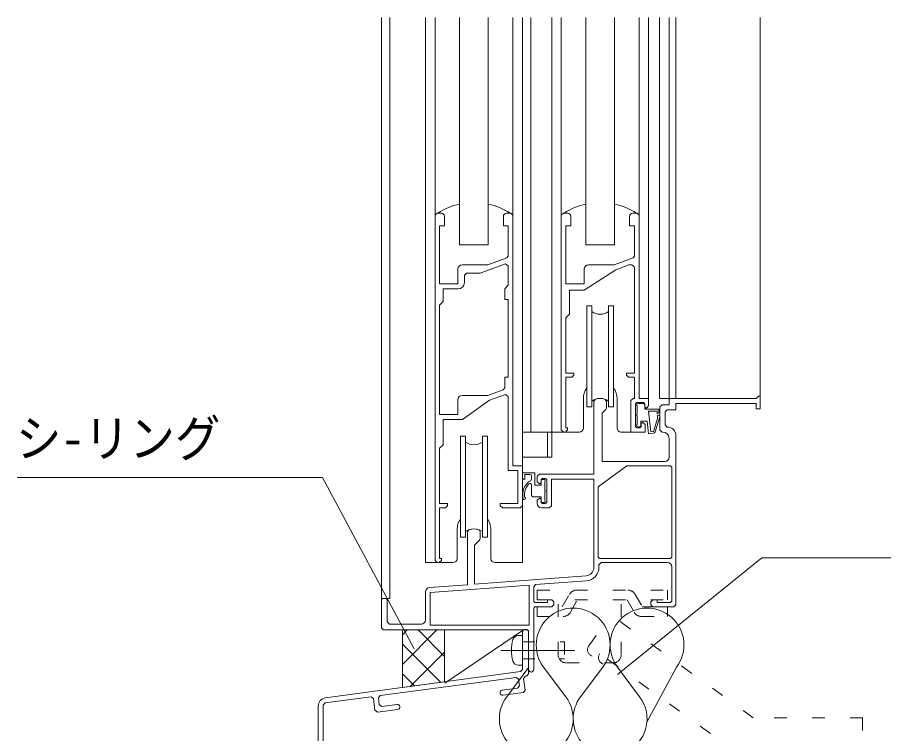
# Model space of a CAD drawing. Units: millimetres, scale not verified. Extents: x -1209 to 1209, y -852 to 852.
# Drawn here: x -500.6 to -294.7, y -530 to -359.8 of the extents above; entities that cross this region are included whole.
import ezdxf
from ezdxf.enums import TextEntityAlignment as Align

# ---------------------------------------------------------------- set-up
doc = ezdxf.new("R2010")
doc.units = ezdxf.units.MM
doc.header["$LTSCALE"] = 3
doc.linetypes.add('USER1', pattern=[3, 1, -2])
doc.linetypes.add('USER5', pattern=[17.5, 12, -2, 1.5, -2])
for name, color, linetype, lineweight in [('0-3_0-2SUNPO', 7, 'Continuous', 18), ('0-6_0-5FUKUSIZA', 3, 'Continuous', 18), ('0-9_0-8SASH', 4, 'Continuous', 18)]:
    doc.layers.add(name, color=color, linetype=linetype, lineweight=lineweight)
doc.styles.add('ＭＳ ゴシック', font='')
doc.styles.get('ＭＳ ゴシック').set_extended_font_data('MS Gothic')

msp = doc.modelspace()

# ---------------------------------------------------------------- linework, layer by layer
at = {"layer": '0-3_0-2SUNPO'}
for p, q in [((-357.91, -515.934), (-323.683, -488.164)), ((-323.683, -488.164), (-192.245, -488.164))]:
    msp.add_line(p, q, dxfattribs=at)
msp.add_lwpolyline([(-406.236, -509.846), (-428.079, -469.081), (-500.559, -469.081)], dxfattribs=at)
at = {"layer": '0-6_0-5FUKUSIZA'}
for p, q in [((-399.052, -505.324), (-409.052, -505.324)), ((-409.052, -513.516), (-400.86, -505.324)), ((-409.052, -506.445), (-407.931, -505.324)), ((-409.052, -505.324), (-409.052, -518.994)), ((-399.052, -511.593), (-405.322, -505.324)), ((-399.052, -505.324), (-399.052, -517.654)), ((-398.967, -517.934), (-380.252, -505.324)), ((-399.944, -517.773), (-409.052, -508.665)), ((-407.212, -518.747), (-399.052, -510.587)), ((-384.266, -521.176), (-379.001, -514.156)), ((-370.226, -521.176), (-375.491, -514.156)), ((-366.716, -521.176), (-361.451, -514.156)), ((-352.676, -521.176), (-357.941, -514.156)), ((-350.98, -527.241), (-343.901, -514.156)), ((-406.179, -518.609), (-409.052, -515.736)), ((-409.052, -518.994), (-399.052, -517.653))]:
    msp.add_line(p, q, dxfattribs=at)
for centre, start, end in [((-368.471, -508.89), 323.12981, 216.87016), ((-350.921, -508.891), 323.12981, 216.87016), ((-377.246, -526.441), 143.12273, 36.87018), ((-359.696, -526.441), 143.12273, 293.57524), ((-359.696, -526.441), 293.57524, 36.87015)]:
    msp.add_arc(centre, 8.775, start, end, dxfattribs=at)
at = {"layer": '0-9_0-8SASH'}
for p, q in [((-414.053, -359.824), (-414.053, -498.524)), ((-412.053, -497.824), (-412.053, -359.824)), ((-403.553, -489.324), (-403.553, -359.824)), ((-401.303, -407.288), (-401.303, -359.824)), ((-395.453, -359.824), (-395.453, -413.824)), ((-388.653, -359.824), (-388.653, -413.824)), ((-382.803, -359.824), (-382.803, -407.679)), ((-380.553, -475.891), (-380.553, -359.824)), ((-378.553, -458.324), (-378.553, -359.824)), ((-373.553, -464.324), (-373.553, -359.824)), ((-371.303, -406.979), (-371.303, -359.824)), ((-365.453, -359.824), (-365.453, -413.824)), ((-358.653, -359.824), (-358.653, -413.824)), ((-352.803, -359.824), (-352.803, -407.365)), ((-350.553, -450.324), (-350.553, -359.824)), ((-347.953, -450.324), (-347.953, -359.824)), ((-345.703, -450.624), (-345.703, -359.824)), ((-344.053, -450.324), (-344.053, -359.824)), ((-324.053, -359.824), (-324.053, -449.824)), ((-400.802, -406.324), (-401.302, -406.824)), ((-401.302, -488.824), (-401.302, -406.824)), ((-400.802, -406.324), (-399.802, -406.324)), ((-399.052, -409.324), (-399.052, -407.074)), ((-385.052, -409.324), (-385.052, -407.074)), ((-383.302, -406.324), (-384.302, -406.324)), ((-382.802, -406.824), (-383.302, -406.324)), ((-382.802, -406.824), (-382.802, -466.324)), ((-370.802, -406.324), (-371.302, -406.824)), ((-371.302, -406.824), (-371.302, -457.824)), ((-370.802, -406.324), (-369.802, -406.324)), ((-369.052, -409.324), (-369.052, -407.074)), ((-355.052, -409.324), (-355.052, -407.074)), ((-353.302, -406.324), (-354.302, -406.324)), ((-352.802, -406.824), (-353.302, -406.324)), ((-352.802, -406.824), (-352.802, -450.324)), ((-400.202, -423.124), (-400.202, -409.324)), ((-400.202, -409.324), (-399.052, -409.324)), ((-383.902, -409.324), (-385.052, -409.324)), ((-383.902, -416.509), (-383.902, -409.324)), ((-370.202, -423.124), (-370.202, -409.324)), ((-370.202, -409.324), (-369.052, -409.324)), ((-353.902, -409.324), (-355.052, -409.324)), ((-353.902, -416.509), (-353.902, -409.324)), ((-395.453, -413.824), (-388.653, -413.824)), ((-365.453, -413.824), (-358.653, -413.824)), ((-384.231, -416.979), (-388.752, -418.624)), ((-384.231, -416.979), (-383.902, -416.509)), ((-354.231, -416.979), (-358.752, -418.624)), ((-354.231, -416.979), (-353.902, -416.509)), ((-395.852, -423.124), (-395.852, -419.624)), ((-388.752, -418.624), (-394.852, -418.624)), ((-390.601, -420.574), (-384.573, -418.38)), ((-383.902, -418.85), (-384.573, -418.38)), ((-383.902, -418.85), (-383.902, -423.474)), ((-365.852, -423.124), (-365.852, -419.624)), ((-358.36, -419.758), (-365.852, -424.624)), ((-358.752, -418.624), (-364.852, -418.624)), ((-358.36, -419.758), (-355.244, -418.624)), ((-353.902, -419.564), (-353.902, -429.324)), ((-393.802, -420.574), (-394.302, -421.074)), ((-394.302, -421.074), (-394.302, -422.824)), ((-393.802, -420.574), (-390.601, -420.574)), ((-400.202, -423.124), (-395.852, -423.124)), ((-384.752, -424.324), (-383.902, -423.474)), ((-365.852, -423.124), (-370.202, -423.124)), ((-399.352, -424.324), (-395.802, -424.324)), ((-399.352, -424.324), (-399.352, -427.324)), ((-384.752, -426.824), (-384.752, -424.324)), ((-365.852, -424.624), (-369.352, -424.624)), ((-369.352, -430.324), (-369.352, -424.624)), ((-400.202, -428.174), (-399.352, -427.324)), ((-400.202, -428.174), (-400.202, -454.124)), ((-384.752, -426.824), (-383.902, -426.824)), ((-383.902, -445.324), (-383.902, -426.824)), ((-365.253, -428.324), (-365.253, -452.324)), ((-364.053, -428.324), (-365.253, -428.324)), ((-364.053, -452.324), (-364.053, -428.324)), ((-360.053, -452.324), (-360.053, -428.324)), ((-360.053, -428.324), (-358.853, -428.324)), ((-358.853, -452.324), (-358.853, -428.324)), ((-353.902, -429.324), (-353.902, -430.324)), ((-370.202, -431.174), (-369.352, -430.324)), ((-370.202, -444.324), (-370.202, -431.174)), ((-353.902, -444.324), (-353.902, -430.324)), ((-355.802, -444.324), (-355.802, -444.824)), ((-353.902, -444.324), (-355.802, -444.324)), ((-384.752, -445.324), (-383.902, -445.324)), ((-384.752, -447.818), (-384.752, -445.324)), ((-370.202, -457.324), (-370.202, -445.324)), ((-370.202, -445.324), (-368.802, -445.324)), ((-368.802, -445.324), (-368.302, -444.824)), ((-355.802, -444.824), (-355.302, -445.324)), ((-353.902, -445.324), (-355.302, -445.324)), ((-353.902, -445.324), (-353.902, -450.324)), ((-385.081, -448.288), (-388.752, -449.624)), ((-385.081, -448.288), (-384.752, -447.818)), ((-395.852, -454.124), (-395.852, -450.624)), ((-388.752, -449.624), (-394.852, -449.624)), ((-388.36, -450.758), (-394.74, -455.324)), ((-388.36, -450.758), (-384.573, -449.38)), ((-383.902, -449.85), (-384.573, -449.38)), ((-366.053, -457.324), (-366.053, -450.324)), ((-363.252, -450.575), (-363.552, -451.033)), ((-360.552, -451.033), (-360.852, -450.575)), ((-358.053, -457.324), (-358.053, -450.324)), ((-354.252, -450.324), (-354.752, -450.824)), ((-354.752, -450.824), (-354.752, -458.324)), ((-353.902, -450.324), (-354.252, -450.324)), ((-352.802, -450.324), (-350.552, -450.324)), ((-350.552, -452.124), (-350.552, -450.324)), ((-345.703, -450.324), (-347.953, -450.324)), ((-345.402, -450.324), (-345.702, -450.624)), ((-345.702, -451.824), (-345.702, -450.624)), ((-324.952, -450.324), (-345.402, -450.324)), ((-324.052, -449.824), (-324.052, -452.824)), ((-364.053, -452.324), (-365.253, -452.324)), ((-363.552, -468.324), (-363.552, -451.033)), ((-360.699, -452.971), (-360.552, -452.617)), ((-360.552, -452.617), (-360.552, -451.033)), ((-360.053, -452.324), (-358.853, -452.324)), ((-353.352, -451.324), (-353.652, -451.624)), ((-353.652, -457.024), (-353.652, -451.624)), ((-351.752, -451.324), (-353.352, -451.324)), ((-353.303, -452.098), (-353.303, -454.101)), ((-351.753, -451.574), (-353.103, -451.574)), ((-351.452, -451.624), (-351.752, -451.324)), ((-351.453, -452.924), (-351.453, -451.874)), ((-351.452, -452.324), (-351.452, -451.624)), ((-351.452, -452.324), (-351.152, -452.624)), ((-351.152, -452.624), (-351.052, -452.624)), ((-351.052, -452.624), (-350.552, -452.124)), ((-347.352, -451.824), (-347.852, -452.324)), ((-347.852, -457.824), (-347.852, -452.324)), ((-347.352, -451.824), (-345.702, -451.824)), ((-344.052, -453.024), (-344.052, -451.524)), ((-324.952, -451.524), (-344.052, -451.524)), ((-324.952, -451.524), (-324.952, -452.824)), ((-324.052, -452.824), (-324.952, -452.824)), ((-400.202, -454.124), (-395.852, -454.124)), ((-360.699, -452.971), (-361.552, -453.824)), ((-361.552, -453.824), (-361.552, -465.324)), ((-353.303, -456.551), (-353.303, -454.548)), ((-351.453, -452.924), (-348.103, -452.924)), ((-350.552, -453.324), (-348.503, -453.324)), ((-350.552, -453.324), (-350.034, -458.247)), ((-349.38, -458.179), (-348.333, -454.869)), ((-348.998, -458.296), (-347.866, -454.72)), ((-348.503, -453.924), (-348.503, -453.324)), ((-348.403, -453.924), (-348.503, -453.924)), ((-348.103, -453.624), (-348.103, -452.924)), ((-346.152, -453.024), (-346.652, -453.524)), ((-346.652, -456.624), (-346.652, -453.524)), ((-346.152, -453.024), (-344.052, -453.024)), ((-399.352, -455.324), (-394.74, -455.324)), ((-399.352, -461.324), (-399.352, -455.324)), ((-353.652, -457.024), (-353.352, -457.324)), ((-352.602, -457.324), (-352.302, -457.024)), ((-350.903, -455.724), (-352.403, -455.724)), ((-352.403, -455.724), (-352.403, -456.774)), ((-352.002, -456.024), (-352.302, -456.324)), ((-352.302, -457.024), (-352.302, -456.324)), ((-352.002, -456.024), (-351.902, -456.024)), ((-351.402, -456.524), (-351.902, -456.024)), ((-351.402, -458.324), (-351.402, -456.524)), ((-350.589, -458.708), (-350.903, -455.724)), ((-346.652, -456.624), (-346.152, -457.124)), ((-369.829, -458.324), (-380.553, -458.324)), ((-374.553, -464.324), (-374.553, -458.324)), ((-371.302, -457.824), (-370.802, -458.324)), ((-370.302, -458.324), (-370.802, -458.324)), ((-370.302, -458.324), (-369.802, -457.824)), ((-370.202, -457.324), (-369.802, -457.324)), ((-367.053, -458.324), (-369.829, -458.324)), ((-369.802, -457.824), (-369.802, -457.324)), ((-357.053, -458.324), (-354.12, -458.324)), ((-354.752, -458.324), (-351.402, -458.324)), ((-353.352, -457.324), (-352.602, -457.324)), ((-352.703, -457.074), (-353.103, -457.074)), ((-349.404, -458.583), (-350.589, -458.708)), ((-349.38, -458.179), (-350.034, -458.247)), ((-347.852, -457.824), (-347.352, -458.324)), ((-347.352, -458.324), (-347.202, -458.324)), ((-346.152, -457.124), (-346.052, -457.124)), ((-394.053, -459.324), (-395.253, -459.324)), ((-395.253, -459.324), (-395.253, -483.324)), ((-394.053, -483.324), (-394.053, -459.324)), ((-390.053, -459.324), (-388.853, -459.324)), ((-390.053, -483.324), (-390.053, -459.324)), ((-388.853, -483.324), (-388.853, -459.324)), ((-345.702, -459.824), (-345.702, -464.324)), ((-344.052, -459.124), (-344.052, -499.324)), ((-400.202, -462.174), (-399.352, -461.324)), ((-400.202, -475.324), (-400.202, -462.174)), ((-383.902, -467.424), (-383.902, -461.324)), ((-373.553, -464.324), (-380.553, -464.324)), ((-382.802, -466.324), (-380.552, -466.324)), ((-380.552, -475.824), (-380.552, -466.324)), ((-361.552, -465.324), (-346.702, -465.324)), ((-355.689, -466.324), (-345.352, -466.324)), ((-345.052, -466.624), (-345.352, -466.324)), ((-345.052, -466.624), (-345.052, -488.024)), ((-383.902, -467.424), (-381.652, -467.424)), ((-381.652, -475.324), (-381.652, -467.424)), ((-380.553, -469.174), (-380.553, -467.974)), ((-380.553, -469.174), (-380.553, -467.974)), ((-377.603, -467.974), (-380.553, -467.974)), ((-379.953, -468.374), (-379.953, -469.474)), ((-378.703, -468.374), (-379.953, -468.374)), ((-378.403, -468.674), (-378.403, -469.535)), ((-377.603, -470.924), (-377.603, -467.974)), ((-376.502, -468.324), (-377.002, -468.824)), ((-377.002, -468.824), (-377.002, -470.124)), ((-376.502, -468.324), (-363.552, -468.324)), ((-375.802, -469.324), (-376.102, -469.624)), ((-375.802, -469.324), (-375.052, -469.324)), ((-374.752, -469.624), (-375.052, -469.324)), ((-379.953, -469.474), (-380.253, -469.474)), ((-378.403, -470.873), (-378.403, -473.224)), ((-376.103, -470.924), (-377.603, -470.924)), ((-377.002, -470.124), (-376.502, -470.624)), ((-376.502, -470.624), (-376.402, -470.624)), ((-376.402, -470.624), (-376.102, -470.324)), ((-376.103, -470.924), (-376.103, -469.874)), ((-376.102, -470.324), (-376.102, -469.624)), ((-375.803, -469.574), (-375.403, -469.574)), ((-375.203, -472.101), (-375.203, -470.098)), ((-374.752, -475.024), (-374.752, -469.624)), ((-373.652, -475.824), (-373.652, -469.524)), ((-363.552, -469.524), (-373.652, -469.524)), ((-363.552, -469.524), (-363.552, -490.469)), ((-375.203, -474.551), (-375.203, -472.548)), ((-385.802, -475.324), (-381.652, -475.324)), ((-376.103, -473.724), (-377.903, -473.724)), ((-376.502, -474.024), (-377.002, -474.524)), ((-377.002, -474.524), (-377.002, -475.324)), ((-376.402, -474.024), (-376.502, -474.024)), ((-376.102, -474.324), (-376.402, -474.024)), ((-376.103, -473.724), (-376.103, -474.774)), ((-376.102, -475.024), (-376.102, -474.324)), ((-376.102, -475.024), (-375.802, -475.324)), ((-375.803, -475.074), (-375.403, -475.074)), ((-375.052, -475.324), (-375.802, -475.324)), ((-375.052, -475.324), (-374.752, -475.024)), ((-400.202, -488.324), (-400.202, -476.324)), ((-400.202, -476.324), (-398.802, -476.324)), ((-398.802, -476.324), (-398.302, -475.824)), ((-385.302, -476.324), (-381.052, -476.324)), ((-381.052, -476.324), (-380.552, -475.824)), ((-380.553, -489.324), (-380.553, -475.891)), ((-376.002, -476.324), (-374.152, -476.324)), ((-374.152, -476.324), (-373.652, -475.824)), ((-396.053, -488.324), (-396.053, -481.324)), ((-393.252, -481.575), (-393.552, -482.033)), ((-390.552, -482.033), (-390.852, -481.575)), ((-388.053, -488.324), (-388.053, -481.324)), ((-394.053, -483.324), (-395.253, -483.324)), ((-393.552, -494.574), (-393.552, -482.033)), ((-390.699, -483.971), (-390.552, -483.617)), ((-390.552, -483.617), (-390.552, -482.033)), ((-390.053, -483.324), (-388.853, -483.324)), ((-391.902, -485.174), (-390.699, -483.971)), ((-391.902, -494.451), (-391.902, -485.174)), ((-401.302, -488.824), (-400.802, -489.324)), ((-400.302, -489.324), (-400.802, -489.324)), ((-400.302, -489.324), (-399.802, -488.824)), ((-399.802, -488.324), (-400.202, -488.324)), ((-399.802, -488.324), (-399.802, -488.824)), ((-387.053, -489.324), (-380.553, -489.324)), ((-362.552, -488.024), (-362.252, -488.324)), ((-361.852, -489.324), (-362.352, -489.824)), ((-362.352, -489.824), (-362.352, -490.469)), ((-345.352, -488.324), (-362.252, -488.324)), ((-346.052, -489.324), (-361.852, -489.324)), ((-345.352, -488.324), (-345.052, -488.024)), ((-345.052, -490.324), (-345.052, -498.524)), ((-365.403, -492.463), (-391.902, -494.451)), ((-393.552, -494.574), (-402.627, -495.255)), ((-394.948, -495.882), (-402.452, -496.445)), ((-394.948, -495.882), (-387.305, -495.309)), ((-378.952, -494.683), (-387.305, -495.309)), ((-378.952, -494.683), (-378.952, -504.224)), ((-377.852, -495.064), (-377.852, -498.524)), ((-412.053, -497.824), (-414.053, -497.824)), ((-413.924, -498.004), (-414.052, -498.25)), ((-412.652, -498.25), (-412.781, -498.004)), ((-403.552, -496.252), (-403.552, -502.924)), ((-402.452, -496.445), (-402.452, -504.224)), ((-349.552, -498.174), (-350.052, -498.674)), ((-349.552, -498.174), (-348.552, -498.174)), ((-348.552, -498.174), (-348.552, -498.824)), ((-414.052, -498.25), (-414.052, -504.824)), ((-412.652, -503.424), (-412.652, -498.25)), ((-377.852, -498.524), (-377.552, -498.824)), ((-377.552, -499.824), (-377.852, -500.124)), ((-377.852, -500.124), (-377.852, -507.824)), ((-373.552, -499.824), (-377.552, -499.824)), ((-373.552, -499.824), (-373.052, -499.324)), ((-373.052, -498.674), (-373.052, -499.324)), ((-350.052, -498.674), (-350.052, -499.324)), ((-348.552, -498.824), (-345.352, -498.824)), ((-345.352, -498.824), (-345.052, -498.524)), ((-344.552, -499.824), (-344.052, -499.324)), ((-412.652, -503.424), (-412.152, -503.924)), ((-412.152, -503.924), (-404.552, -503.924)), ((-378.952, -504.224), (-402.452, -504.224)), ((-414.052, -504.824), (-413.552, -505.324)), ((-379.352, -505.324), (-413.552, -505.324)), ((-380.552, -505.924), (-380.552, -514.737)), ((-379.052, -505.924), (-379.052, -515.746)), ((-381.531, -506.674), (-380.552, -506.674)), ((-380.552, -506.674), (-380.552, -513.674)), ((-377.852, -507.824), (-377.852, -512.824)), ((-381.531, -513.674), (-380.552, -513.674)), ((-377.852, -514.724), (-377.852, -512.824)), ((-427.318, -521.442), (-380.986, -515.232)), ((-414.323, -520.911), (-382.012, -516.581)), ((-381.45, -517.01), (-382.012, -516.581)), ((-380.986, -515.232), (-380.552, -514.737)), ((-379.832, -516.288), (-380.261, -516.85)), ((-379.832, -516.288), (-379.486, -516.242)), ((-379.486, -516.242), (-379.052, -515.746)), ((-381.667, -519.158), (-381.238, -518.596)), ((-381.238, -518.596), (-381.45, -517.01)), ((-379.889, -519.626), (-380.261, -516.85)), ((-385.334, -519.649), (-381.667, -519.158)), ((-385.175, -520.838), (-380.318, -520.188)), ((-380.318, -520.188), (-379.889, -519.626)), ((-427.419, -522.666), (-427.852, -523.162)), ((-427.419, -522.666), (-416.504, -521.203)), ((-415.942, -521.632), (-416.504, -521.203)), ((-415.57, -524.408), (-415.942, -521.632)), ((-414.323, -520.911), (-414.753, -521.473)), ((-414.54, -523.059), (-414.753, -521.473)), ((-429.052, -523.424), (-429.052, -555.424)), ((-427.852, -523.162), (-427.852, -539.974)), ((-415.57, -524.408), (-415.008, -524.837)), ((-415.008, -524.837), (-410.152, -524.186))]:
    msp.add_line(p, q, dxfattribs=at)
at = {"layer": '0-9_0-8SASH', "linetype": 'USER1'}
for p, q in [((-377.052, -495.874), (-346.052, -495.874)), ((-377.052, -498.174), (-377.052, -495.874)), ((-372.052, -511.174), (-372.052, -495.874)), ((-357.052, -511.174), (-357.052, -495.874)), ((-346.052, -498.174), (-346.052, -495.874)), ((-377.052, -498.174), (-346.052, -498.174)), ((-371.052, -499.824), (-369.349, -496.874)), ((-369.147, -501.124), (-367.444, -498.174)), ((-355.661, -498.174), (-353.958, -501.124)), ((-353.756, -496.874), (-352.052, -499.824)), ((-377.052, -499.824), (-371.052, -499.824)), ((-377.052, -502.124), (-377.052, -499.824)), ((-352.052, -499.824), (-346.052, -499.824)), ((-346.052, -502.124), (-346.052, -499.824)), ((-377.052, -502.124), (-370.879, -502.124)), ((-364.752, -509.066), (-359.485, -501.769)), ((-325.67, -526.174), (-359.485, -501.769)), ((-352.226, -502.124), (-346.052, -502.124)), ((-380.552, -508.174), (-370.552, -508.174)), ((-370.552, -508.174), (-370.552, -512.174)), ((-328.578, -535.174), (-364.752, -509.066)), ((-380.552, -512.174), (-370.552, -512.174)), ((-370.052, -513.174), (-359.052, -513.174)), ((-299.691, -526.174), (-325.67, -526.174)), ((-299.691, -526.174), (-299.691, -535.174))]:
    msp.add_line(p, q, dxfattribs=at)
at = {"layer": '0-9_0-8SASH', "linetype": 'USER5'}
msp.add_line((-385.652, -510.174), (-368.052, -510.174), dxfattribs=at)
at = {"layer": '0-9_0-8SASH'}
for points in [[(-370.202, -444.324), (-368.302, -444.324), (-368.302, -444.824)], [(-383.902, -449.85), (-383.902, -460.324), (-383.902, -461.324)], [(-324.052, -449.824), (-324.452, -449.824), (-324.952, -450.324)], [(-355.689, -466.324), (-362.552, -471.324), (-362.552, -488.024)], [(-400.202, -475.324), (-398.302, -475.324), (-398.302, -475.824)], [(-385.802, -475.324), (-385.802, -475.824), (-385.302, -476.324)], [(-397.053, -489.324), (-400.189, -489.324), (-403.553, -489.324)], [(-365.313, -493.66), (-377.39, -494.565), (-377.852, -495.064)], [(-373.052, -498.674), (-373.552, -498.174), (-374.552, -498.174), (-374.552, -498.824), (-377.552, -498.824)], [(-350.052, -499.324), (-349.552, -499.824), (-344.552, -499.824)], [(-379.052, -514.724), (-379.052, -505.624), (-379.352, -505.324)], [(-414.54, -523.059), (-413.978, -523.488), (-410.311, -522.996)]]:
    msp.add_lwpolyline(points, dxfattribs=at)
for centre, radius, start, end in [((-392.052, -419.824), 16, 102.269, 122.46199), ((-392.052, -419.824), 16, 57.53799, 77.73099), ((-362.052, -419.824), 16, 102.269, 122.46199), ((-362.052, -419.824), 16, 57.53799, 77.73099), ((-399.802, -407.074), 0.75, 0, 90), ((-384.302, -407.074), 0.75, 90, 180), ((-369.802, -407.074), 0.75, 0, 90), ((-354.302, -407.074), 0.75, 90, 180), ((-394.852, -419.624), 1, 90, 180), ((-364.852, -419.624), 1, 90, 180), ((-354.902, -419.564), 1, 0, 110), ((-395.802, -422.824), 1.5, 270, 0), ((-362.053, -426.824), 3.5, 235.14999, 304.84999), ((-362.053, -450.324), 4, 143.12999, 180), ((-362.053, -450.324), 4, 0, 36.87), ((-394.852, -450.624), 1, 90, 180), ((-362.053, -453.824), 3.5, 55.14999, 124.84999), ((-362.052, -453.324), 3, 66.42099, 113.57899), ((-353.103, -451.874), 0.3, 90, 228.18999), ((-351.753, -451.874), 0.3, 0, 90), ((-353.103, -454.324), 0.3, 131.81099, 228.189), ((-348.152, -454.629), 0.3, 342.44098, 232.95999), ((-348.403, -453.624), 0.3, 270, 0), ((-353.103, -456.774), 0.3, 131.81099, 270), ((-352.703, -456.774), 0.3, 270, 0), ((-367.053, -457.324), 1, 270, 0), ((-357.053, -457.324), 1, 180, 270), ((-349.456, -458.086), 0.5, 276.00499, 342.44398), ((-347.202, -459.824), 1.5, 0, 90), ((-346.052, -459.124), 2, 0, 90), ((-392.053, -457.824), 3.5, 235.14999, 304.84999), ((-346.702, -464.324), 1, 270, 0), ((-380.253, -469.174), 0.3, 180, 270), ((-378.703, -468.674), 0.3, 0, 90), ((-376.472, -473.221), 4, 121.27899, 193.418), ((-376.472, -473.221), 3.6, 133.99599, 188.978), ((-378.739, -470.873), 0.336, 0, 134), ((-378.703, -469.535), 0.3, 284.48099, 0), ((-375.803, -469.874), 0.3, 90, 180), ((-375.403, -469.874), 0.3, 311.81099, 90), ((-377.903, -473.224), 0.5, 180, 270), ((-375.403, -472.324), 0.3, 311.81099, 48.189), ((-380.071, -474.08), 0.3, 193.41499, 81.73999), ((-376.002, -475.324), 1, 180, 270), ((-375.803, -474.774), 0.3, 180, 270), ((-375.403, -474.774), 0.3, 270, 48.18999), ((-392.053, -481.324), 4, 143.12999, 180), ((-392.053, -481.324), 4, 0, 36.87), ((-392.053, -484.824), 3.5, 55.14999, 124.84999), ((-392.052, -484.324), 3, 66.42099, 113.57899), ((-397.053, -488.324), 1, 270, 0), ((-387.053, -488.324), 1, 180, 270), ((-346.052, -490.324), 1, 0, 90), ((-365.552, -490.469), 2, 274.28899, 360), ((-365.552, -490.469), 3.2, 274.28899, 360), ((-402.552, -496.252), 1, 94.28999, 180), ((-413.352, -498.824), 1, 55.14999, 124.84999), ((-404.552, -502.924), 1, 270, 0), ((-379.802, -505.924), 0.75, 0, 180), ((-374.152, -510.174), 9, 163.39799, 196.60199), ((-381.531, -507.974), 1.3, 90, 163.39799), ((-381.531, -512.374), 1.3, 196.601, 270), ((-378.452, -514.724), 0.6, 180, 0), ((-385.255, -520.244), 0.6, 97.633, 277.633), ((-427.052, -523.424), 2, 97.633, 180), ((-410.231, -523.591), 0.6, 277.633, 97.633)]:
    msp.add_arc(centre, radius, start, end, dxfattribs=at)
at = {"layer": '0-9_0-8SASH', "linetype": 'USER1'}
for centre, radius, start, end in [((-367.617, -497.874), 2, 90, 150), ((-355.488, -497.874), 2, 29.99998, 89.99998), ((-370.879, -500.124), 2, 270, 330), ((-352.226, -500.124), 2, 210, 270), ((-363.455, -510.003), 1.6, 144.181, 324.181), ((-370.052, -511.174), 2, 180, 270), ((-360.86, -511.875), 1.6, 144.181, 324.181), ((-359.052, -511.174), 2, 270, 0)]:
    msp.add_arc(centre, radius, start, end, dxfattribs=at)

# ---------------------------------------------------------------- texts
at = {"layer": '0-3_0-2SUNPO', "style": 'ＭＳ ゴシック', "width": 0.9}
msp.add_text('シ-リング', height=8.791, dxfattribs=at).set_placement((-500.875, -466.849), align=Align.BOTTOM_LEFT)

doc.saveas('drawing.dxf')
